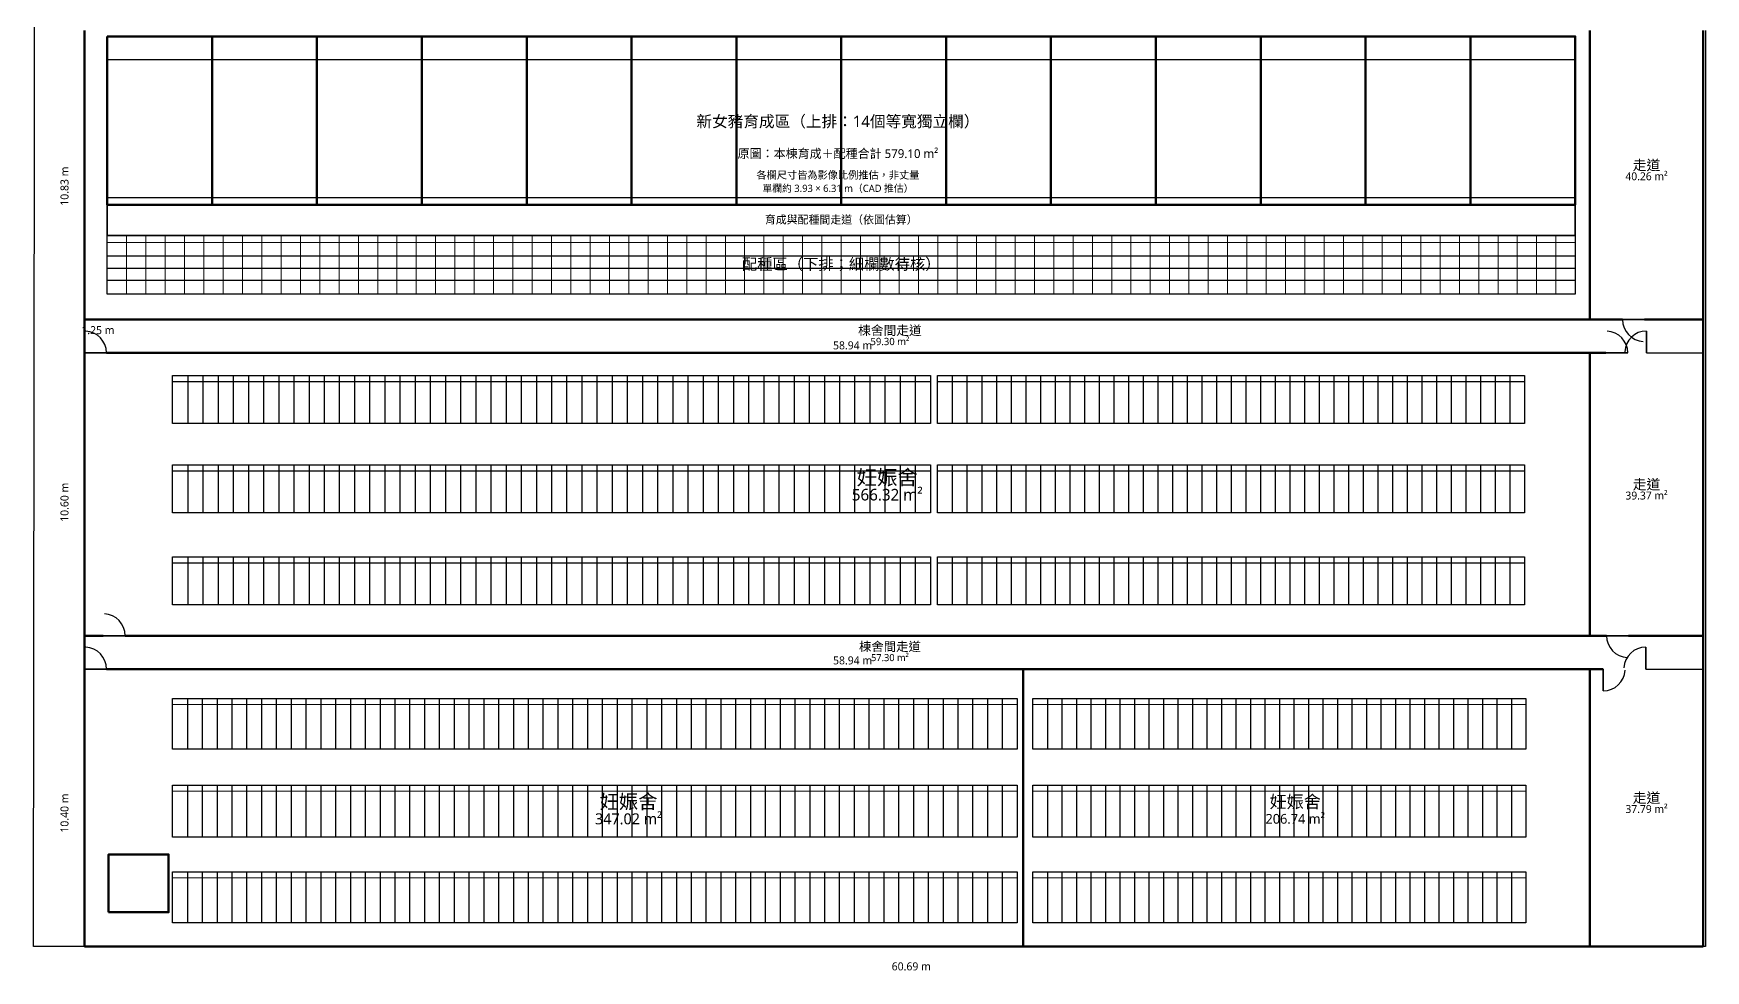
# Model space of a CAD drawing. Header units: metres. Extents: x -1.9 to 62.6, y -0.9 to 72.7.
# Drawn here: x -1.9 to 60.8, y -0.9 to 34.2 of the extents above; entities that cross this region are included whole.
import ezdxf

# ---------------------------------------------------------------- set-up
doc = ezdxf.new("R2010")
doc.units = ezdxf.units.M
for name, color, linetype, true_color in [('00_基地與外框', 7, 'Continuous', 0xb8c8d5), ('01_牆線_外牆', 7, 'Continuous', 0xffcd80), ('02_牆線_隔間', 7, 'Continuous', 0xd1dae2), ('03_門與開啟弧', 7, 'Continuous', 0x5bd9bd), ('04_走道界線', 7, 'Continuous', 0x6b8a9f), ('07_欄位_後備女豬', 7, 'Continuous', 0xf6c06d), ('08_欄位_配種', 7, 'Continuous', 0x91d5a7), ('09_欄位_妊娠', 7, 'Continuous', 0x89b7f1), ('11_家具_附屬設備', 7, 'Continuous', 0x93a5b5), ('20_文字_棟舍名稱', 7, 'Continuous', 0xf3f7fa), ('21_文字_原圖面積', 7, 'Continuous', 0x9dd7fe), ('22_文字_原圖尺寸', 7, 'Continuous', 0xffc978), ('23_文字_註解與推定', 7, 'Continuous', 0xf0a6a6), ('26_文字_CAD推估尺寸', 7, 'Continuous', 0xffad78)]:
    doc.layers.add(name, color=color, linetype=linetype, true_color=true_color)
for name, color, linetype in [('52_配種欄_內部橫條', 8, 'Continuous'), ('53_育成欄_下側橫條', 2, 'Continuous'), ('V52_門扇開啟弧_真圓弧', 4, 'Continuous')]:
    doc.layers.add(name, color=color, linetype=linetype)
doc.styles.add('CHINESE', font='msjh.ttc')

msp = doc.modelspace()

# ---------------------------------------------------------------- linework, layer by layer
at = {"layer": '00_基地與外框'}
msp.add_lwpolyline([(60.786, 34.334), (60.786, 0), (-1.918, 0), (-1.822, 72.685)], dxfattribs=at)
at = {"layer": '01_牆線_外牆', "lineweight": 90}
for p, q in [((0, 34.334), (0, 0)), ((60.693, 0), (60.693, 34.334)), ((0, 0), (60.693, 0))]:
    msp.add_line(p, q, dxfattribs=at)
at = {"layer": '01_牆線_外牆', "lineweight": 70}
for p, q in [((0, 23.5), (57.673, 23.5)), ((58.493, 23.5), (60.693, 23.5)), ((0.82, 22.25), (57.05, 22.25)), ((0, 11.65), (0.7, 11.65)), ((1.52, 11.65), (57.073, 11.65)), ((57.893, 11.65), (60.693, 11.65)), ((0.82, 10.4), (56.95, 10.4))]:
    msp.add_line(p, q, dxfattribs=at)
at = {"layer": '01_牆線_外牆'}
for p, q in [((58.573, 22.25), (60.693, 22.25)), ((58.543, 10.4), (60.693, 10.4))]:
    msp.add_line(p, q, dxfattribs=at)
at = {"layer": '02_牆線_隔間', "lineweight": 53}
for p, q in [((56.45, 23.5), (56.45, 34.334)), ((56.45, 11.65), (56.45, 22.25)), ((56.45, 0), (56.45, 10.4))]:
    msp.add_line(p, q, dxfattribs=at)
at = {"layer": '02_牆線_隔間', "lineweight": 80}
msp.add_line((35.2, 0), (35.2, 10.4), dxfattribs=at)
at = {"layer": '03_門與開啟弧', "lineweight": 35}
for p, q in [((58.493, 23.5), (57.673, 23.5)), ((58.573, 22.25), (58.573, 23.07)), ((0, 22.25), (0.82, 22.25)), ((57.05, 22.25), (57.87, 22.25)), ((0.7, 11.65), (1.52, 11.65)), ((57.893, 11.65), (57.073, 11.65)), ((58.543, 10.4), (58.543, 11.22)), ((0, 10.4), (0.82, 10.4)), ((56.95, 10.4), (56.95, 9.58))]:
    msp.add_line(p, q, dxfattribs=at)
at = {"layer": '04_走道界線', "lineweight": 35}
msp.add_lwpolyline([(0.85, 27.8), (55.9, 27.8), (55.9, 26.65), (0.85, 26.65)], close=True, dxfattribs=at)
at = {"layer": '07_欄位_後備女豬', "lineweight": 25}
msp.add_line((0.85, 33.244), (55.9, 33.244), dxfattribs=at)
at = {"layer": '07_欄位_後備女豬', "lineweight": 50}
for points in [[(0.85, 34.114), (4.782, 34.114), (4.782, 27.8), (0.85, 27.8)], [(4.782, 34.114), (8.714, 34.114), (8.714, 27.8), (4.782, 27.8)], [(8.714, 34.114), (12.646, 34.114), (12.646, 27.8), (8.714, 27.8)], [(12.646, 34.114), (16.579, 34.114), (16.579, 27.8), (12.646, 27.8)], [(16.579, 34.114), (20.511, 34.114), (20.511, 27.8), (16.579, 27.8)], [(20.511, 34.114), (24.443, 34.114), (24.443, 27.8), (20.511, 27.8)], [(24.443, 34.114), (28.375, 34.114), (28.375, 27.8), (24.443, 27.8)], [(28.375, 34.114), (32.307, 34.114), (32.307, 27.8), (28.375, 27.8)], [(32.307, 34.114), (36.239, 34.114), (36.239, 27.8), (32.307, 27.8)], [(36.239, 34.114), (40.171, 34.114), (40.171, 27.8), (36.239, 27.8)], [(40.171, 34.114), (44.104, 34.114), (44.104, 27.8), (40.171, 27.8)], [(44.104, 34.114), (48.036, 34.114), (48.036, 27.8), (44.104, 27.8)], [(48.036, 34.114), (51.968, 34.114), (51.968, 27.8), (48.036, 27.8)], [(51.968, 34.114), (55.9, 34.114), (55.9, 27.8), (51.968, 27.8)]]:
    msp.add_lwpolyline(points, close=True, dxfattribs=at)
at = {"layer": '08_欄位_配種', "lineweight": 18}
msp.add_line((0.85, 26.386), (55.9, 26.386), dxfattribs=at)
at = {"layer": '08_欄位_配種', "lineweight": 13}
for p, q in [((1.574, 26.65), (1.574, 24.45)), ((2.299, 26.65), (2.299, 24.45)), ((3.023, 26.65), (3.023, 24.45)), ((3.747, 26.65), (3.747, 24.45)), ((4.472, 26.65), (4.472, 24.45)), ((5.196, 26.65), (5.196, 24.45)), ((5.92, 26.65), (5.92, 24.45)), ((6.645, 26.65), (6.645, 24.45)), ((7.369, 26.65), (7.369, 24.45)), ((8.093, 26.65), (8.093, 24.45)), ((8.818, 26.65), (8.818, 24.45)), ((9.542, 26.65), (9.542, 24.45)), ((10.266, 26.65), (10.266, 24.45)), ((10.991, 26.65), (10.991, 24.45)), ((11.715, 26.65), (11.715, 24.45)), ((12.439, 26.65), (12.439, 24.45)), ((13.164, 26.65), (13.164, 24.45)), ((13.888, 26.65), (13.888, 24.45)), ((14.613, 26.65), (14.613, 24.45)), ((15.337, 26.65), (15.337, 24.45)), ((16.061, 26.65), (16.061, 24.45)), ((16.786, 26.65), (16.786, 24.45)), ((17.51, 26.65), (17.51, 24.45)), ((18.234, 26.65), (18.234, 24.45)), ((18.959, 26.65), (18.959, 24.45)), ((19.683, 26.65), (19.683, 24.45)), ((20.407, 26.65), (20.407, 24.45)), ((21.132, 26.65), (21.132, 24.45)), ((21.856, 26.65), (21.856, 24.45)), ((22.58, 26.65), (22.58, 24.45)), ((23.305, 26.65), (23.305, 24.45)), ((24.029, 26.65), (24.029, 24.45)), ((24.753, 26.65), (24.753, 24.45)), ((25.478, 26.65), (25.478, 24.45)), ((26.202, 26.65), (26.202, 24.45)), ((26.926, 26.65), (26.926, 24.45)), ((27.651, 26.65), (27.651, 24.45)), ((28.375, 26.65), (28.375, 24.45)), ((29.099, 26.65), (29.099, 24.45)), ((29.824, 26.65), (29.824, 24.45)), ((30.548, 26.65), (30.548, 24.45)), ((31.272, 26.65), (31.272, 24.45)), ((31.997, 26.65), (31.997, 24.45)), ((32.721, 26.65), (32.721, 24.45)), ((33.445, 26.65), (33.445, 24.45)), ((34.17, 26.65), (34.17, 24.45)), ((34.894, 26.65), (34.894, 24.45)), ((35.618, 26.65), (35.618, 24.45)), ((36.343, 26.65), (36.343, 24.45)), ((37.067, 26.65), (37.067, 24.45)), ((37.791, 26.65), (37.791, 24.45)), ((38.516, 26.65), (38.516, 24.45)), ((39.24, 26.65), (39.24, 24.45)), ((39.964, 26.65), (39.964, 24.45)), ((40.689, 26.65), (40.689, 24.45)), ((41.413, 26.65), (41.413, 24.45)), ((42.138, 26.65), (42.138, 24.45)), ((42.862, 26.65), (42.862, 24.45)), ((43.586, 26.65), (43.586, 24.45)), ((44.311, 26.65), (44.311, 24.45)), ((45.035, 26.65), (45.035, 24.45)), ((45.759, 26.65), (45.759, 24.45)), ((46.484, 26.65), (46.484, 24.45)), ((47.208, 26.65), (47.208, 24.45)), ((47.932, 26.65), (47.932, 24.45)), ((48.657, 26.65), (48.657, 24.45)), ((49.381, 26.65), (49.381, 24.45)), ((50.105, 26.65), (50.105, 24.45)), ((50.83, 26.65), (50.83, 24.45)), ((51.554, 26.65), (51.554, 24.45)), ((52.278, 26.65), (52.278, 24.45)), ((53.003, 26.65), (53.003, 24.45)), ((53.727, 26.65), (53.727, 24.45)), ((54.451, 26.65), (54.451, 24.45)), ((55.176, 26.65), (55.176, 24.45))]:
    msp.add_line(p, q, dxfattribs=at)
at = {"layer": '08_欄位_配種', "lineweight": 30}
msp.add_lwpolyline([(0.85, 26.65), (55.9, 26.65), (55.9, 24.45), (0.85, 24.45)], close=True, dxfattribs=at)
at = {"layer": '09_欄位_妊娠'}
for p, q in [((3.868, 21.4), (3.868, 19.6)), ((4.437, 21.4), (4.437, 19.6)), ((5.005, 21.4), (5.005, 19.6)), ((5.574, 21.4), (5.574, 19.6)), ((6.142, 21.4), (6.142, 19.6)), ((6.71, 21.4), (6.71, 19.6)), ((7.279, 21.4), (7.279, 19.6)), ((7.847, 21.4), (7.847, 19.6)), ((8.416, 21.4), (8.416, 19.6)), ((8.984, 21.4), (8.984, 19.6)), ((9.552, 21.4), (9.552, 19.6)), ((10.121, 21.4), (10.121, 19.6)), ((10.689, 21.4), (10.689, 19.6)), ((11.258, 21.4), (11.258, 19.6)), ((11.826, 21.4), (11.826, 19.6)), ((12.394, 21.4), (12.394, 19.6)), ((12.963, 21.4), (12.963, 19.6)), ((13.531, 21.4), (13.531, 19.6)), ((14.1, 21.4), (14.1, 19.6)), ((14.668, 21.4), (14.668, 19.6)), ((15.236, 21.4), (15.236, 19.6)), ((15.805, 21.4), (15.805, 19.6)), ((16.373, 21.4), (16.373, 19.6)), ((16.942, 21.4), (16.942, 19.6)), ((17.51, 21.4), (17.51, 19.6)), ((18.078, 21.4), (18.078, 19.6)), ((18.647, 21.4), (18.647, 19.6)), ((19.215, 21.4), (19.215, 19.6)), ((19.784, 21.4), (19.784, 19.6)), ((20.352, 21.4), (20.352, 19.6)), ((20.92, 21.4), (20.92, 19.6)), ((21.489, 21.4), (21.489, 19.6)), ((22.057, 21.4), (22.057, 19.6)), ((22.626, 21.4), (22.626, 19.6)), ((23.194, 21.4), (23.194, 19.6)), ((23.762, 21.4), (23.762, 19.6)), ((24.331, 21.4), (24.331, 19.6)), ((24.899, 21.4), (24.899, 19.6)), ((25.468, 21.4), (25.468, 19.6)), ((26.036, 21.4), (26.036, 19.6)), ((26.604, 21.4), (26.604, 19.6)), ((27.173, 21.4), (27.173, 19.6)), ((27.741, 21.4), (27.741, 19.6)), ((28.31, 21.4), (28.31, 19.6)), ((28.878, 21.4), (28.878, 19.6)), ((29.446, 21.4), (29.446, 19.6)), ((30.015, 21.4), (30.015, 19.6)), ((30.583, 21.4), (30.583, 19.6)), ((31.152, 21.4), (31.152, 19.6)), ((32.54, 21.4), (32.54, 19.6)), ((33.09, 21.4), (33.09, 19.6)), ((33.641, 21.4), (33.641, 19.6)), ((34.191, 21.4), (34.191, 19.6)), ((34.741, 21.4), (34.741, 19.6)), ((35.291, 21.4), (35.291, 19.6)), ((35.842, 21.4), (35.842, 19.6)), ((36.392, 21.4), (36.392, 19.6)), ((36.942, 21.4), (36.942, 19.6)), ((37.492, 21.4), (37.492, 19.6)), ((38.043, 21.4), (38.043, 19.6)), ((38.593, 21.4), (38.593, 19.6)), ((39.143, 21.4), (39.143, 19.6)), ((39.694, 21.4), (39.694, 19.6)), ((40.244, 21.4), (40.244, 19.6)), ((40.794, 21.4), (40.794, 19.6)), ((41.344, 21.4), (41.344, 19.6)), ((41.895, 21.4), (41.895, 19.6)), ((42.445, 21.4), (42.445, 19.6)), ((42.995, 21.4), (42.995, 19.6)), ((43.545, 21.4), (43.545, 19.6)), ((44.096, 21.4), (44.096, 19.6)), ((44.646, 21.4), (44.646, 19.6)), ((45.196, 21.4), (45.196, 19.6)), ((45.746, 21.4), (45.746, 19.6)), ((46.296, 21.4), (46.296, 19.6)), ((46.847, 21.4), (46.847, 19.6)), ((47.397, 21.4), (47.397, 19.6)), ((47.947, 21.4), (47.947, 19.6)), ((48.498, 21.4), (48.498, 19.6)), ((49.048, 21.4), (49.048, 19.6)), ((49.598, 21.4), (49.598, 19.6)), ((50.148, 21.4), (50.148, 19.6)), ((50.698, 21.4), (50.698, 19.6)), ((51.249, 21.4), (51.249, 19.6)), ((51.799, 21.4), (51.799, 19.6)), ((52.349, 21.4), (52.349, 19.6)), ((52.9, 21.4), (52.9, 19.6)), ((53.45, 21.4), (53.45, 19.6)), ((3.3, 21.18), (31.72, 21.18)), ((31.99, 21.18), (54, 21.18)), ((3.3, 17.83), (31.72, 17.83)), ((3.868, 18.05), (3.868, 16.25)), ((4.437, 18.05), (4.437, 16.25)), ((5.005, 18.05), (5.005, 16.25)), ((5.574, 18.05), (5.574, 16.25)), ((6.142, 18.05), (6.142, 16.25)), ((6.71, 18.05), (6.71, 16.25)), ((7.279, 18.05), (7.279, 16.25)), ((7.847, 18.05), (7.847, 16.25)), ((8.416, 18.05), (8.416, 16.25)), ((8.984, 18.05), (8.984, 16.25)), ((9.552, 18.05), (9.552, 16.25)), ((10.121, 18.05), (10.121, 16.25)), ((10.689, 18.05), (10.689, 16.25)), ((11.258, 18.05), (11.258, 16.25)), ((11.826, 18.05), (11.826, 16.25)), ((12.394, 18.05), (12.394, 16.25)), ((12.963, 18.05), (12.963, 16.25)), ((13.531, 18.05), (13.531, 16.25)), ((14.1, 18.05), (14.1, 16.25)), ((14.668, 18.05), (14.668, 16.25)), ((15.236, 18.05), (15.236, 16.25)), ((15.805, 18.05), (15.805, 16.25)), ((16.373, 18.05), (16.373, 16.25)), ((16.942, 18.05), (16.942, 16.25)), ((17.51, 18.05), (17.51, 16.25)), ((18.078, 18.05), (18.078, 16.25)), ((18.647, 18.05), (18.647, 16.25)), ((19.215, 18.05), (19.215, 16.25)), ((19.784, 18.05), (19.784, 16.25)), ((20.352, 18.05), (20.352, 16.25)), ((20.92, 18.05), (20.92, 16.25)), ((21.489, 18.05), (21.489, 16.25)), ((22.057, 18.05), (22.057, 16.25)), ((22.626, 18.05), (22.626, 16.25)), ((23.194, 18.05), (23.194, 16.25)), ((23.762, 18.05), (23.762, 16.25)), ((24.331, 18.05), (24.331, 16.25)), ((24.899, 18.05), (24.899, 16.25)), ((25.468, 18.05), (25.468, 16.25)), ((26.036, 18.05), (26.036, 16.25)), ((26.604, 18.05), (26.604, 16.25)), ((27.173, 18.05), (27.173, 16.25)), ((27.741, 18.05), (27.741, 16.25)), ((28.31, 18.05), (28.31, 16.25)), ((28.878, 18.05), (28.878, 16.25)), ((29.446, 18.05), (29.446, 16.25)), ((30.015, 18.05), (30.015, 16.25)), ((30.583, 18.05), (30.583, 16.25)), ((31.152, 18.05), (31.152, 16.25)), ((31.99, 17.83), (54, 17.83)), ((32.54, 18.05), (32.54, 16.25)), ((33.09, 18.05), (33.09, 16.25)), ((33.641, 18.05), (33.641, 16.25)), ((34.191, 18.05), (34.191, 16.25)), ((34.741, 18.05), (34.741, 16.25)), ((35.291, 18.05), (35.291, 16.25)), ((35.842, 18.05), (35.842, 16.25)), ((36.392, 18.05), (36.392, 16.25)), ((36.942, 18.05), (36.942, 16.25)), ((37.492, 18.05), (37.492, 16.25)), ((38.043, 18.05), (38.043, 16.25)), ((38.593, 18.05), (38.593, 16.25)), ((39.143, 18.05), (39.143, 16.25)), ((39.694, 18.05), (39.694, 16.25)), ((40.244, 18.05), (40.244, 16.25)), ((40.794, 18.05), (40.794, 16.25)), ((41.344, 18.05), (41.344, 16.25)), ((41.895, 18.05), (41.895, 16.25)), ((42.445, 18.05), (42.445, 16.25)), ((42.995, 18.05), (42.995, 16.25)), ((43.545, 18.05), (43.545, 16.25)), ((44.096, 18.05), (44.096, 16.25)), ((44.646, 18.05), (44.646, 16.25)), ((45.196, 18.05), (45.196, 16.25)), ((45.746, 18.05), (45.746, 16.25)), ((46.296, 18.05), (46.296, 16.25)), ((46.847, 18.05), (46.847, 16.25)), ((47.397, 18.05), (47.397, 16.25)), ((47.947, 18.05), (47.947, 16.25)), ((48.498, 18.05), (48.498, 16.25)), ((49.048, 18.05), (49.048, 16.25)), ((49.598, 18.05), (49.598, 16.25)), ((50.148, 18.05), (50.148, 16.25)), ((50.698, 18.05), (50.698, 16.25)), ((51.249, 18.05), (51.249, 16.25)), ((51.799, 18.05), (51.799, 16.25)), ((52.349, 18.05), (52.349, 16.25)), ((52.9, 18.05), (52.9, 16.25)), ((53.45, 18.05), (53.45, 16.25)), ((3.868, 14.6), (3.868, 12.8)), ((4.437, 14.6), (4.437, 12.8)), ((5.005, 14.6), (5.005, 12.8)), ((5.574, 14.6), (5.574, 12.8)), ((6.142, 14.6), (6.142, 12.8)), ((6.71, 14.6), (6.71, 12.8)), ((7.279, 14.6), (7.279, 12.8)), ((7.847, 14.6), (7.847, 12.8)), ((8.416, 14.6), (8.416, 12.8)), ((8.984, 14.6), (8.984, 12.8)), ((9.552, 14.6), (9.552, 12.8)), ((10.121, 14.6), (10.121, 12.8)), ((10.689, 14.6), (10.689, 12.8)), ((11.258, 14.6), (11.258, 12.8)), ((11.826, 14.6), (11.826, 12.8)), ((12.394, 14.6), (12.394, 12.8)), ((12.963, 14.6), (12.963, 12.8)), ((13.531, 14.6), (13.531, 12.8)), ((14.1, 14.6), (14.1, 12.8)), ((14.668, 14.6), (14.668, 12.8)), ((15.236, 14.6), (15.236, 12.8)), ((15.805, 14.6), (15.805, 12.8)), ((16.373, 14.6), (16.373, 12.8)), ((16.942, 14.6), (16.942, 12.8)), ((17.51, 14.6), (17.51, 12.8)), ((18.078, 14.6), (18.078, 12.8)), ((18.647, 14.6), (18.647, 12.8)), ((19.215, 14.6), (19.215, 12.8)), ((19.784, 14.6), (19.784, 12.8)), ((20.352, 14.6), (20.352, 12.8)), ((20.92, 14.6), (20.92, 12.8)), ((21.489, 14.6), (21.489, 12.8)), ((22.057, 14.6), (22.057, 12.8)), ((22.626, 14.6), (22.626, 12.8)), ((23.194, 14.6), (23.194, 12.8)), ((23.762, 14.6), (23.762, 12.8)), ((24.331, 14.6), (24.331, 12.8)), ((24.899, 14.6), (24.899, 12.8)), ((25.468, 14.6), (25.468, 12.8)), ((26.036, 14.6), (26.036, 12.8)), ((26.604, 14.6), (26.604, 12.8)), ((27.173, 14.6), (27.173, 12.8)), ((27.741, 14.6), (27.741, 12.8)), ((28.31, 14.6), (28.31, 12.8)), ((28.878, 14.6), (28.878, 12.8)), ((29.446, 14.6), (29.446, 12.8)), ((30.015, 14.6), (30.015, 12.8)), ((30.583, 14.6), (30.583, 12.8)), ((31.152, 14.6), (31.152, 12.8)), ((32.54, 14.6), (32.54, 12.8)), ((33.09, 14.6), (33.09, 12.8)), ((33.641, 14.6), (33.641, 12.8)), ((34.191, 14.6), (34.191, 12.8)), ((34.741, 14.6), (34.741, 12.8)), ((35.291, 14.6), (35.291, 12.8)), ((35.842, 14.6), (35.842, 12.8)), ((36.392, 14.6), (36.392, 12.8)), ((36.942, 14.6), (36.942, 12.8)), ((37.492, 14.6), (37.492, 12.8)), ((38.043, 14.6), (38.043, 12.8)), ((38.593, 14.6), (38.593, 12.8)), ((39.143, 14.6), (39.143, 12.8)), ((39.694, 14.6), (39.694, 12.8)), ((40.244, 14.6), (40.244, 12.8)), ((40.794, 14.6), (40.794, 12.8)), ((41.344, 14.6), (41.344, 12.8)), ((41.895, 14.6), (41.895, 12.8)), ((42.445, 14.6), (42.445, 12.8)), ((42.995, 14.6), (42.995, 12.8)), ((43.545, 14.6), (43.545, 12.8)), ((44.096, 14.6), (44.096, 12.8)), ((44.646, 14.6), (44.646, 12.8)), ((45.196, 14.6), (45.196, 12.8)), ((45.746, 14.6), (45.746, 12.8)), ((46.296, 14.6), (46.296, 12.8)), ((46.847, 14.6), (46.847, 12.8)), ((47.397, 14.6), (47.397, 12.8)), ((47.947, 14.6), (47.947, 12.8)), ((48.498, 14.6), (48.498, 12.8)), ((49.048, 14.6), (49.048, 12.8)), ((49.598, 14.6), (49.598, 12.8)), ((50.148, 14.6), (50.148, 12.8)), ((50.698, 14.6), (50.698, 12.8)), ((51.249, 14.6), (51.249, 12.8)), ((51.799, 14.6), (51.799, 12.8)), ((52.349, 14.6), (52.349, 12.8)), ((52.9, 14.6), (52.9, 12.8)), ((53.45, 14.6), (53.45, 12.8)), ((3.3, 14.38), (31.72, 14.38)), ((31.99, 14.38), (54, 14.38)), ((3.856, 9.3), (3.856, 7.4)), ((4.411, 9.3), (4.411, 7.4)), ((4.967, 9.3), (4.967, 7.4)), ((5.522, 9.3), (5.522, 7.4)), ((6.078, 9.3), (6.078, 7.4)), ((6.634, 9.3), (6.634, 7.4)), ((7.189, 9.3), (7.189, 7.4)), ((7.745, 9.3), (7.745, 7.4)), ((8.301, 9.3), (8.301, 7.4)), ((8.856, 9.3), (8.856, 7.4)), ((9.412, 9.3), (9.412, 7.4)), ((9.967, 9.3), (9.967, 7.4)), ((10.523, 9.3), (10.523, 7.4)), ((11.079, 9.3), (11.079, 7.4)), ((11.634, 9.3), (11.634, 7.4)), ((12.19, 9.3), (12.19, 7.4)), ((12.745, 9.3), (12.745, 7.4)), ((13.301, 9.3), (13.301, 7.4)), ((13.857, 9.3), (13.857, 7.4)), ((14.412, 9.3), (14.412, 7.4)), ((14.968, 9.3), (14.968, 7.4)), ((15.524, 9.3), (15.524, 7.4)), ((16.079, 9.3), (16.079, 7.4)), ((16.635, 9.3), (16.635, 7.4)), ((17.19, 9.3), (17.19, 7.4)), ((17.746, 9.3), (17.746, 7.4)), ((18.302, 9.3), (18.302, 7.4)), ((18.857, 9.3), (18.857, 7.4)), ((19.413, 9.3), (19.413, 7.4)), ((19.968, 9.3), (19.968, 7.4)), ((20.524, 9.3), (20.524, 7.4)), ((21.08, 9.3), (21.08, 7.4)), ((21.635, 9.3), (21.635, 7.4)), ((22.191, 9.3), (22.191, 7.4)), ((22.746, 9.3), (22.746, 7.4)), ((23.302, 9.3), (23.302, 7.4)), ((23.858, 9.3), (23.858, 7.4)), ((24.413, 9.3), (24.413, 7.4)), ((24.969, 9.3), (24.969, 7.4)), ((25.525, 9.3), (25.525, 7.4)), ((26.08, 9.3), (26.08, 7.4)), ((26.636, 9.3), (26.636, 7.4)), ((27.191, 9.3), (27.191, 7.4)), ((27.747, 9.3), (27.747, 7.4)), ((28.303, 9.3), (28.303, 7.4)), ((28.858, 9.3), (28.858, 7.4)), ((29.414, 9.3), (29.414, 7.4)), ((29.969, 9.3), (29.969, 7.4)), ((30.525, 9.3), (30.525, 7.4)), ((31.081, 9.3), (31.081, 7.4)), ((31.636, 9.3), (31.636, 7.4)), ((32.192, 9.3), (32.192, 7.4)), ((32.748, 9.3), (32.748, 7.4)), ((33.303, 9.3), (33.303, 7.4)), ((33.859, 9.3), (33.859, 7.4)), ((34.414, 9.3), (34.414, 7.4)), ((36.104, 9.3), (36.104, 7.4)), ((36.648, 9.3), (36.648, 7.4)), ((37.191, 9.3), (37.191, 7.4)), ((37.735, 9.3), (37.735, 7.4)), ((38.279, 9.3), (38.279, 7.4)), ((38.823, 9.3), (38.823, 7.4)), ((39.367, 9.3), (39.367, 7.4)), ((39.911, 9.3), (39.911, 7.4)), ((40.454, 9.3), (40.454, 7.4)), ((40.998, 9.3), (40.998, 7.4)), ((41.542, 9.3), (41.542, 7.4)), ((42.086, 9.3), (42.086, 7.4)), ((42.63, 9.3), (42.63, 7.4)), ((43.174, 9.3), (43.174, 7.4)), ((43.717, 9.3), (43.717, 7.4)), ((44.261, 9.3), (44.261, 7.4)), ((44.805, 9.3), (44.805, 7.4)), ((45.349, 9.3), (45.349, 7.4)), ((45.893, 9.3), (45.893, 7.4)), ((46.436, 9.3), (46.436, 7.4)), ((46.98, 9.3), (46.98, 7.4)), ((47.524, 9.3), (47.524, 7.4)), ((48.068, 9.3), (48.068, 7.4)), ((48.612, 9.3), (48.612, 7.4)), ((49.156, 9.3), (49.156, 7.4)), ((49.699, 9.3), (49.699, 7.4)), ((50.243, 9.3), (50.243, 7.4)), ((50.787, 9.3), (50.787, 7.4)), ((51.331, 9.3), (51.331, 7.4)), ((51.875, 9.3), (51.875, 7.4)), ((52.419, 9.3), (52.419, 7.4)), ((52.962, 9.3), (52.962, 7.4)), ((53.506, 9.3), (53.506, 7.4)), ((3.856, 6.05), (3.856, 4.1)), ((4.411, 6.05), (4.411, 4.1)), ((4.967, 6.05), (4.967, 4.1)), ((5.522, 6.05), (5.522, 4.1)), ((6.078, 6.05), (6.078, 4.1)), ((6.634, 6.05), (6.634, 4.1)), ((7.189, 6.05), (7.189, 4.1)), ((7.745, 6.05), (7.745, 4.1)), ((8.301, 6.05), (8.301, 4.1)), ((8.856, 6.05), (8.856, 4.1)), ((9.412, 6.05), (9.412, 4.1)), ((9.967, 6.05), (9.967, 4.1)), ((10.523, 6.05), (10.523, 4.1)), ((11.079, 6.05), (11.079, 4.1)), ((11.634, 6.05), (11.634, 4.1)), ((12.19, 6.05), (12.19, 4.1)), ((12.745, 6.05), (12.745, 4.1)), ((13.301, 6.05), (13.301, 4.1)), ((13.857, 6.05), (13.857, 4.1)), ((14.412, 6.05), (14.412, 4.1)), ((14.968, 6.05), (14.968, 4.1)), ((15.524, 6.05), (15.524, 4.1)), ((16.079, 6.05), (16.079, 4.1)), ((16.635, 6.05), (16.635, 4.1)), ((17.19, 6.05), (17.19, 4.1)), ((17.746, 6.05), (17.746, 4.1)), ((18.302, 6.05), (18.302, 4.1)), ((18.857, 6.05), (18.857, 4.1)), ((19.413, 6.05), (19.413, 4.1)), ((19.968, 6.05), (19.968, 4.1)), ((20.524, 6.05), (20.524, 4.1)), ((21.08, 6.05), (21.08, 4.1)), ((21.635, 6.05), (21.635, 4.1)), ((22.191, 6.05), (22.191, 4.1)), ((22.746, 6.05), (22.746, 4.1)), ((23.302, 6.05), (23.302, 4.1)), ((23.858, 6.05), (23.858, 4.1)), ((24.413, 6.05), (24.413, 4.1)), ((24.969, 6.05), (24.969, 4.1)), ((25.525, 6.05), (25.525, 4.1)), ((26.08, 6.05), (26.08, 4.1)), ((26.636, 6.05), (26.636, 4.1)), ((27.191, 6.05), (27.191, 4.1)), ((27.747, 6.05), (27.747, 4.1)), ((28.303, 6.05), (28.303, 4.1)), ((28.858, 6.05), (28.858, 4.1)), ((29.414, 6.05), (29.414, 4.1)), ((29.969, 6.05), (29.969, 4.1)), ((30.525, 6.05), (30.525, 4.1)), ((31.081, 6.05), (31.081, 4.1)), ((31.636, 6.05), (31.636, 4.1)), ((32.192, 6.05), (32.192, 4.1)), ((32.748, 6.05), (32.748, 4.1)), ((33.303, 6.05), (33.303, 4.1)), ((33.859, 6.05), (33.859, 4.1)), ((34.414, 6.05), (34.414, 4.1)), ((36.104, 6.05), (36.104, 4.1)), ((36.648, 6.05), (36.648, 4.1)), ((37.191, 6.05), (37.191, 4.1)), ((37.735, 6.05), (37.735, 4.1)), ((38.279, 6.05), (38.279, 4.1)), ((38.823, 6.05), (38.823, 4.1)), ((39.367, 6.05), (39.367, 4.1)), ((39.911, 6.05), (39.911, 4.1)), ((40.454, 6.05), (40.454, 4.1)), ((40.998, 6.05), (40.998, 4.1)), ((41.542, 6.05), (41.542, 4.1)), ((42.086, 6.05), (42.086, 4.1)), ((42.63, 6.05), (42.63, 4.1)), ((43.174, 6.05), (43.174, 4.1)), ((43.717, 6.05), (43.717, 4.1)), ((44.261, 6.05), (44.261, 4.1)), ((44.805, 6.05), (44.805, 4.1)), ((45.349, 6.05), (45.349, 4.1)), ((45.893, 6.05), (45.893, 4.1)), ((46.436, 6.05), (46.436, 4.1)), ((46.98, 6.05), (46.98, 4.1)), ((47.524, 6.05), (47.524, 4.1)), ((48.068, 6.05), (48.068, 4.1)), ((48.612, 6.05), (48.612, 4.1)), ((49.156, 6.05), (49.156, 4.1)), ((49.699, 6.05), (49.699, 4.1)), ((50.243, 6.05), (50.243, 4.1)), ((50.787, 6.05), (50.787, 4.1)), ((51.331, 6.05), (51.331, 4.1)), ((51.875, 6.05), (51.875, 4.1)), ((52.419, 6.05), (52.419, 4.1)), ((52.962, 6.05), (52.962, 4.1)), ((53.506, 6.05), (53.506, 4.1)), ((3.856, 2.8), (3.856, 0.88)), ((4.411, 2.8), (4.411, 0.88)), ((4.967, 2.8), (4.967, 0.88)), ((5.522, 2.8), (5.522, 0.88)), ((6.078, 2.8), (6.078, 0.88)), ((6.634, 2.8), (6.634, 0.88)), ((7.189, 2.8), (7.189, 0.88)), ((7.745, 2.8), (7.745, 0.88)), ((8.301, 2.8), (8.301, 0.88)), ((8.856, 2.8), (8.856, 0.88)), ((9.412, 2.8), (9.412, 0.88)), ((9.967, 2.8), (9.967, 0.88)), ((10.523, 2.8), (10.523, 0.88)), ((11.079, 2.8), (11.079, 0.88)), ((11.634, 2.8), (11.634, 0.88)), ((12.19, 2.8), (12.19, 0.88)), ((12.745, 2.8), (12.745, 0.88)), ((13.301, 2.8), (13.301, 0.88)), ((13.857, 2.8), (13.857, 0.88)), ((14.412, 2.8), (14.412, 0.88)), ((14.968, 2.8), (14.968, 0.88)), ((15.524, 2.8), (15.524, 0.88)), ((16.079, 2.8), (16.079, 0.88)), ((16.635, 2.8), (16.635, 0.88)), ((17.19, 2.8), (17.19, 0.88)), ((17.746, 2.8), (17.746, 0.88)), ((18.302, 2.8), (18.302, 0.88)), ((18.857, 2.8), (18.857, 0.88)), ((19.413, 2.8), (19.413, 0.88)), ((19.968, 2.8), (19.968, 0.88)), ((20.524, 2.8), (20.524, 0.88)), ((21.08, 2.8), (21.08, 0.88)), ((21.635, 2.8), (21.635, 0.88)), ((22.191, 2.8), (22.191, 0.88)), ((22.746, 2.8), (22.746, 0.88)), ((23.302, 2.8), (23.302, 0.88)), ((23.858, 2.8), (23.858, 0.88)), ((24.413, 2.8), (24.413, 0.88)), ((24.969, 2.8), (24.969, 0.88)), ((25.525, 2.8), (25.525, 0.88)), ((26.08, 2.8), (26.08, 0.88)), ((26.636, 2.8), (26.636, 0.88)), ((27.191, 2.8), (27.191, 0.88)), ((27.747, 2.8), (27.747, 0.88)), ((28.303, 2.8), (28.303, 0.88)), ((28.858, 2.8), (28.858, 0.88)), ((29.414, 2.8), (29.414, 0.88)), ((29.969, 2.8), (29.969, 0.88)), ((30.525, 2.8), (30.525, 0.88)), ((31.081, 2.8), (31.081, 0.88)), ((31.636, 2.8), (31.636, 0.88)), ((32.192, 2.8), (32.192, 0.88)), ((32.748, 2.8), (32.748, 0.88)), ((33.303, 2.8), (33.303, 0.88)), ((33.859, 2.8), (33.859, 0.88)), ((34.414, 2.8), (34.414, 0.88)), ((36.104, 2.8), (36.104, 0.88)), ((36.648, 2.8), (36.648, 0.88)), ((37.191, 2.8), (37.191, 0.88)), ((37.735, 2.8), (37.735, 0.88)), ((38.279, 2.8), (38.279, 0.88)), ((38.823, 2.8), (38.823, 0.88)), ((39.367, 2.8), (39.367, 0.88)), ((39.911, 2.8), (39.911, 0.88)), ((40.454, 2.8), (40.454, 0.88)), ((40.998, 2.8), (40.998, 0.88)), ((41.542, 2.8), (41.542, 0.88)), ((42.086, 2.8), (42.086, 0.88)), ((42.63, 2.8), (42.63, 0.88)), ((43.174, 2.8), (43.174, 0.88)), ((43.717, 2.8), (43.717, 0.88)), ((44.261, 2.8), (44.261, 0.88)), ((44.805, 2.8), (44.805, 0.88)), ((45.349, 2.8), (45.349, 0.88)), ((45.893, 2.8), (45.893, 0.88)), ((46.436, 2.8), (46.436, 0.88)), ((46.98, 2.8), (46.98, 0.88)), ((47.524, 2.8), (47.524, 0.88)), ((48.068, 2.8), (48.068, 0.88)), ((48.612, 2.8), (48.612, 0.88)), ((49.156, 2.8), (49.156, 0.88)), ((49.699, 2.8), (49.699, 0.88)), ((50.243, 2.8), (50.243, 0.88)), ((50.787, 2.8), (50.787, 0.88)), ((51.331, 2.8), (51.331, 0.88)), ((51.875, 2.8), (51.875, 0.88)), ((52.419, 2.8), (52.419, 0.88)), ((52.962, 2.8), (52.962, 0.88)), ((53.506, 2.8), (53.506, 0.88))]:
    msp.add_line(p, q, dxfattribs=at)
at = {"layer": '09_欄位_妊娠', "lineweight": 18}
for p, q in [((3.3, 9.072), (34.97, 9.072)), ((35.56, 9.072), (54.05, 9.072)), ((3.3, 5.816), (34.97, 5.816)), ((35.56, 5.816), (54.05, 5.816)), ((3.3, 2.57), (34.97, 2.57)), ((35.56, 2.57), (54.05, 2.57))]:
    msp.add_line(p, q, dxfattribs=at)
at = {"layer": '09_欄位_妊娠'}
for points in [[(3.3, 21.4), (31.72, 21.4), (31.72, 19.6), (3.3, 19.6)], [(31.99, 21.4), (54, 21.4), (54, 19.6), (31.99, 19.6)], [(3.3, 18.05), (31.72, 18.05), (31.72, 16.25), (3.3, 16.25)], [(31.99, 18.05), (54, 18.05), (54, 16.25), (31.99, 16.25)], [(3.3, 14.6), (31.72, 14.6), (31.72, 12.8), (3.3, 12.8)], [(31.99, 14.6), (54, 14.6), (54, 12.8), (31.99, 12.8)]]:
    msp.add_lwpolyline(points, close=True, dxfattribs=at)
at = {"layer": '09_欄位_妊娠', "lineweight": 30}
for points in [[(3.3, 9.3), (34.97, 9.3), (34.97, 7.4), (3.3, 7.4)], [(35.56, 9.3), (54.05, 9.3), (54.05, 7.4), (35.56, 7.4)], [(3.3, 6.05), (34.97, 6.05), (34.97, 4.1), (3.3, 4.1)], [(35.56, 6.05), (54.05, 6.05), (54.05, 4.1), (35.56, 4.1)], [(3.3, 2.8), (34.97, 2.8), (34.97, 0.88), (3.3, 0.88)], [(35.56, 2.8), (54.05, 2.8), (54.05, 0.88), (35.56, 0.88)]]:
    msp.add_lwpolyline(points, close=True, dxfattribs=at)
at = {"layer": '11_家具_附屬設備', "lineweight": 70}
msp.add_lwpolyline([(0.9, 1.28), (3.15, 1.28), (3.15, 3.45), (0.9, 3.45)], close=True, dxfattribs=at)
at = {"layer": '52_配種欄_內部橫條'}
for p, q in [((0.85, 25.89), (55.9, 25.89)), ((0.85, 25.43), (55.9, 25.43)), ((0.85, 24.97), (55.9, 24.97))]:
    msp.add_line(p, q, dxfattribs=at)
at = {"layer": '53_育成欄_下側橫條'}
msp.add_line((0.85, 28.08), (55.9, 28.08), dxfattribs=at)
at = {"layer": 'V52_門扇開啟弧_真圓弧'}
for centre, start, end in [((58.493, 23.5), 180, 267), ((0, 22.25), 0, 87), ((57.05, 22.25), 0, 87), ((58.573, 22.25), 90, 177), ((0.7, 11.65), 0, 87), ((57.893, 11.65), 180, 267), ((0, 10.4), 0, 87), ((58.543, 10.4), 90, 177), ((56.95, 10.4), 270, 357)]:
    msp.add_arc(centre, 0.82, start, end, dxfattribs=at)

# ---------------------------------------------------------------- texts
at = {"layer": '20_文字_棟舍名稱', "attachment_point": 5, "style": 'CHINESE'}
for s, insert, char_height in [('新女豬育成區（上排：14個等寬獨立欄）', (28.25, 30.9), 0.43), ('走道', (58.572, 29.267), 0.38), ('配種區（下排；細欄數待核）', (28.375, 25.55), 0.42), ('棟舍間走道', (30.2, 23.075), 0.35), ('妊娠舍', (30.1, 17.55), 0.56), ('走道', (58.572, 17.3), 0.38), ('棟舍間走道', (30.2, 11.225), 0.34), ('妊娠舍', (20.4, 5.4), 0.53), ('妊娠舍', (45.4, 5.4), 0.47), ('走道', (58.572, 5.55), 0.38)]:
    msp.add_mtext(s, dxfattribs=dict(at, insert=insert, char_height=char_height))
at = {"layer": '21_文字_原圖面積', "attachment_point": 5, "style": 'CHINESE'}
for s, insert, char_height in [('原圖：本棟育成＋配種合計 579.10 m²', (28.25, 29.7), 0.33), ('40.26 m²', (58.572, 28.867), 0.2964), ('59.30 m²', (30.2, 22.675), 0.273), ('566.32 m²', (30.1, 16.93), 0.4368), ('39.37 m²', (58.572, 16.9), 0.2964), ('57.30 m²', (30.2, 10.825), 0.2652), ('347.02 m²', (20.4, 4.78), 0.4134), ('206.74 m²', (45.4, 4.78), 0.3666), ('37.79 m²', (58.572, 5.15), 0.2964)]:
    msp.add_mtext(s, dxfattribs=dict(at, insert=insert, char_height=char_height))
at = {"layer": '22_文字_原圖尺寸', "char_height": 0.3, "attachment_point": 5, "rotation": 90, "style": 'CHINESE'}
for s, insert in [('10.83 m', (-0.75, 28.5)), ('10.60 m', (-0.75, 16.65)), ('10.40 m', (-0.75, 5))]:
    msp.add_mtext(s, dxfattribs=dict(at, insert=insert))
at = {"layer": '22_文字_原圖尺寸', "char_height": 0.3, "attachment_point": 5, "style": 'CHINESE'}
for s, insert in [('1.25 m', (0.5, 23.1)), ('58.94 m', (28.8, 22.53)), ('58.94 m', (28.8, 10.72)), ('60.69 m', (31, -0.75))]:
    msp.add_mtext(s, dxfattribs=dict(at, insert=insert))
at = {"layer": '23_文字_註解與推定', "attachment_point": 5, "style": 'CHINESE'}
for s, insert, char_height in [('各欄尺寸皆為影像比例推估，非丈量', (28.25, 28.9), 0.28), ('育成與配種間走道（依圖估算）', (28.375, 27.225), 0.3)]:
    msp.add_mtext(s, dxfattribs=dict(at, insert=insert, char_height=char_height))
at = {"layer": '26_文字_CAD推估尺寸', "insert": (28.25, 28.4), "char_height": 0.27, "attachment_point": 5, "style": 'CHINESE'}
msp.add_mtext('單欄約 3.93 × 6.31 m（CAD 推估）', dxfattribs=at)

doc.saveas('drawing.dxf')
